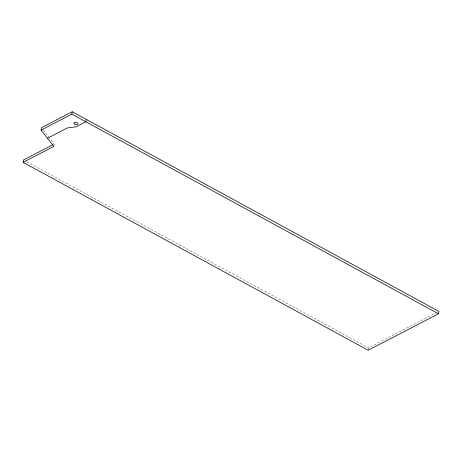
<?xml version="1.0" encoding="UTF-8"?>
<svg xmlns="http://www.w3.org/2000/svg" width="462" height="462" viewBox="0 0 462 462"><rect width="100%" height="100%" fill="white"/><g stroke="black" fill="none" stroke-linecap="round" stroke-linejoin="round"><path stroke-width="0.35" stroke-dasharray="2.31 1.73" d="M54.054 145.195L54.25 144.005L49.567 138.028M368.295 349.653L368.589 347.863L435.706 313.063M26.657 161.683L368.589 347.863M43.174 129.88L49.139 137.485"/><path stroke-width="0.69" d="M23.1 162.341L53.863 146.39L41.083 130.088L41.47 127.703L72.234 111.752L438.9 311.405L438.507 313.785L368.197 350.248L23.1 162.341L23.493 159.956L52.997 144.658M41.083 130.088L71.841 114.137L72.234 111.752M86.255 119.387L85.863 121.772L76.195 126.784L67.261 127.98L47.471 138.236M71.841 114.137L438.507 313.785M74.717 124.111A2.108 1.074 9.3 0 0 78.095 123.845A2.108 1.074 9.3 0 0 75.294 122.32A2.108 1.074 9.3 0 0 74.717 124.111"/></g></svg>
